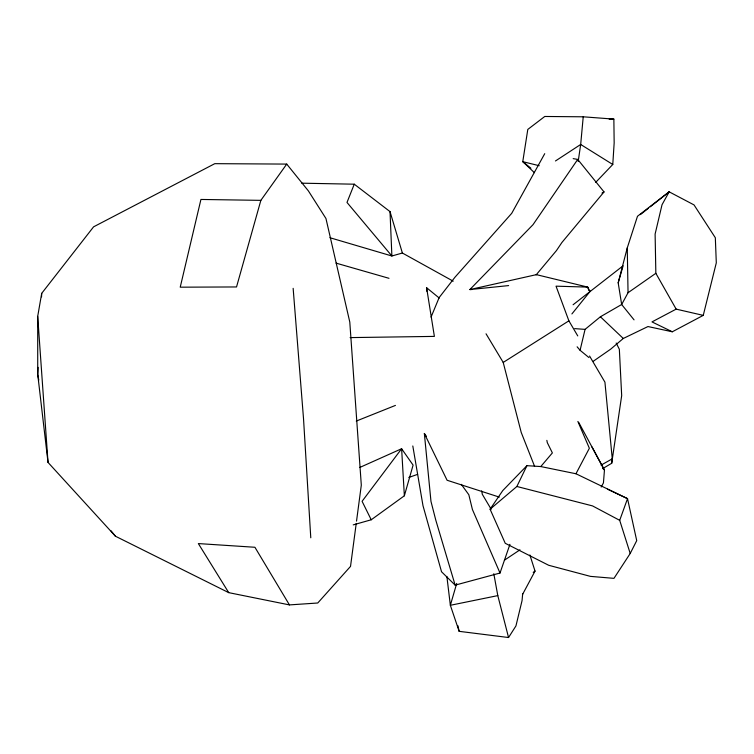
<?xml version="1.0" encoding="UTF-8"?>
<svg xmlns="http://www.w3.org/2000/svg" width="754" height="754" viewBox="0 0 754 754"><rect width="100%" height="100%" fill="white"/><g stroke="black" fill="none" stroke-linecap="round" stroke-linejoin="round"><path stroke-width="1.13" d="M38.077 367.358L37.728 374.399L48.02 462.409L115.437 536.217L228.726 592.644L289.442 604.906L317.754 603.002L350.525 566.395L356.227 523.446M41.536 296.869L41.706 293.344L93.581 226.841L214.796 163.665L286.727 164.089L308.377 190.885L325.945 218.49L349.79 322.043L361.307 485.142L356.529 521.118M595.717 182.355L612.776 164.476L614.161 142.93L613.86 119.113L583.228 116.804L544.765 116.474L527.8 129.424L522.767 161.667L534.398 172.657M591.994 446.981L604.454 470.119L603.436 482.909L601.183 487.037M522.692 593.615L522.051 600.636L515.943 625.924L508.554 637.526L459.139 631.334L450.355 605.292L446.868 576.433M583.228 116.804L580.684 144.466L578.186 161.441M602.625 468.649L611.701 463.267L612.267 458.837L604.925 382.155L589.562 356.02M611.701 463.267L621.682 395.596L619.345 349.243L616.178 343.032M38.784 380.129L37.728 374.399L37.7 316.369L41.706 293.344M588.94 357.556L580.08 350.29L585.066 329.375L600.41 316.774L621.664 304.503L628.044 292.722L655.848 273.306L655.113 234.06L662.021 204.749L669.156 191.827L694.029 204.918L715.329 237.746L716.3 262.854L703.256 315.37L672.304 331.779L647.978 326.548L623.285 338.471L610.665 349.168L593.37 361.194M634.048 319.856L621.664 304.503L618.186 282.825L627.262 247.887L637.488 216.266L669.156 191.827L650.278 206.775M260.856 200.357L236.53 286.954L180.225 287.18L200.932 199.452L260.856 200.357L286.727 164.089M353.221 524.878L371.222 519.779L404.361 495.793L413.088 465.114L401.618 448.734L359.781 467.461M456.707 583.426L450.355 605.292L497.8 595.613L508.554 637.526M618.186 282.825L623.124 265.785L573.087 304.757M412.806 445.972L422.994 505.708L441.533 571.758L455.152 585.142L500.015 573.031L509.93 544.341M630.212 553.474L619.703 520.335L627.526 498.648L575.962 473.757L540.769 466.556L526.933 465.67L502.767 490.571L490.091 509.214L505.237 543.285L548.686 565.274L590.439 576.376L613.963 578.356L630.212 553.474L636.725 540.627L627.526 498.648L607.507 489.176M402.382 253.024L390.016 211.61L354.267 184.193L346.991 202.449L391.882 255.992L402.382 253.024L453.192 281.176M431.052 317.114L439.148 297.576L454.964 277.227L511.712 213.335L544.727 153.675M490.091 509.214L516.876 486.481L526.933 465.67M575.962 473.757L589.364 448.262L577.866 421.467M522.456 594.623L535.038 571.098L529.874 554.972M536.122 274.908L556.405 250.639L561.918 242.477L604.029 191.931L577.724 159.414L533.003 224.701L469.855 289.574L472.174 289.489M571.9 313.937L590.335 291.119M540.769 466.556L552.38 452.918L547.31 442.673L546.857 440.364M640.382 214.607L648.478 208.198M504.417 560.203L519.968 549.826M533.21 572.314L535.038 571.098M555.472 160.97L580.684 144.466L612.776 164.476M534.605 466.387L521.231 432.466L503.21 362.429L568.884 320.836L556.037 286.171L587.715 287.104L589.816 291.242M601.994 193.09L604.029 191.931M601.089 465.114L612.267 458.837M703.256 315.37L676.159 309.131L651.984 321.911L672.304 331.779M356.265 421.071L395.426 405.416M408.809 477.452L417.622 474.351M508.639 285.587L469.855 289.574L536.386 274.644L587.715 287.104L588.827 290.384M350.11 337.603L434.379 336.397L426.604 287.708L439.243 298.047M609.175 119.151L613.86 119.113M301.76 183.184L354.267 184.193M574.68 328.621L585.066 329.375M573.172 158.623L577.724 159.414M539.204 165.71L522.767 161.667L530.891 168.217M516.876 486.481L592.531 505.906L619.703 520.335M336.077 263.127L388.998 278.311M329.884 237.708L391.882 255.992L390.016 211.61M499.299 497.103L447.094 480.26L424.351 433.503L430.977 501.401L435.803 520.185L455.152 585.142M600.41 316.774L623.285 338.471M577.121 346.802L580.08 350.29M111.017 530.788L115.437 536.217M424.351 433.503L426.406 436.33M461.297 484.36L468.818 494.718L472.419 509.516L500.015 573.031M228.726 592.644L198.349 543.577L254.927 547.272L289.442 604.906M486.038 333.796L503.21 362.429M491.184 509.261L482.315 494.322L481.655 490.901M568.884 320.836L577.753 335.916M655.848 273.306L676.159 309.131M578.676 422.315L604.454 470.119M371.222 519.779L362.08 501.306L401.618 448.734L404.361 495.793M457.914 625.726L459.139 631.334M493.804 573.737L497.8 595.613M293.146 288.339L303.523 418.724L310.78 537.791M37.7 316.369L48.02 462.409M426.604 287.708L426.783 291.214M627.262 247.887L628.044 292.722"/></g></svg>
